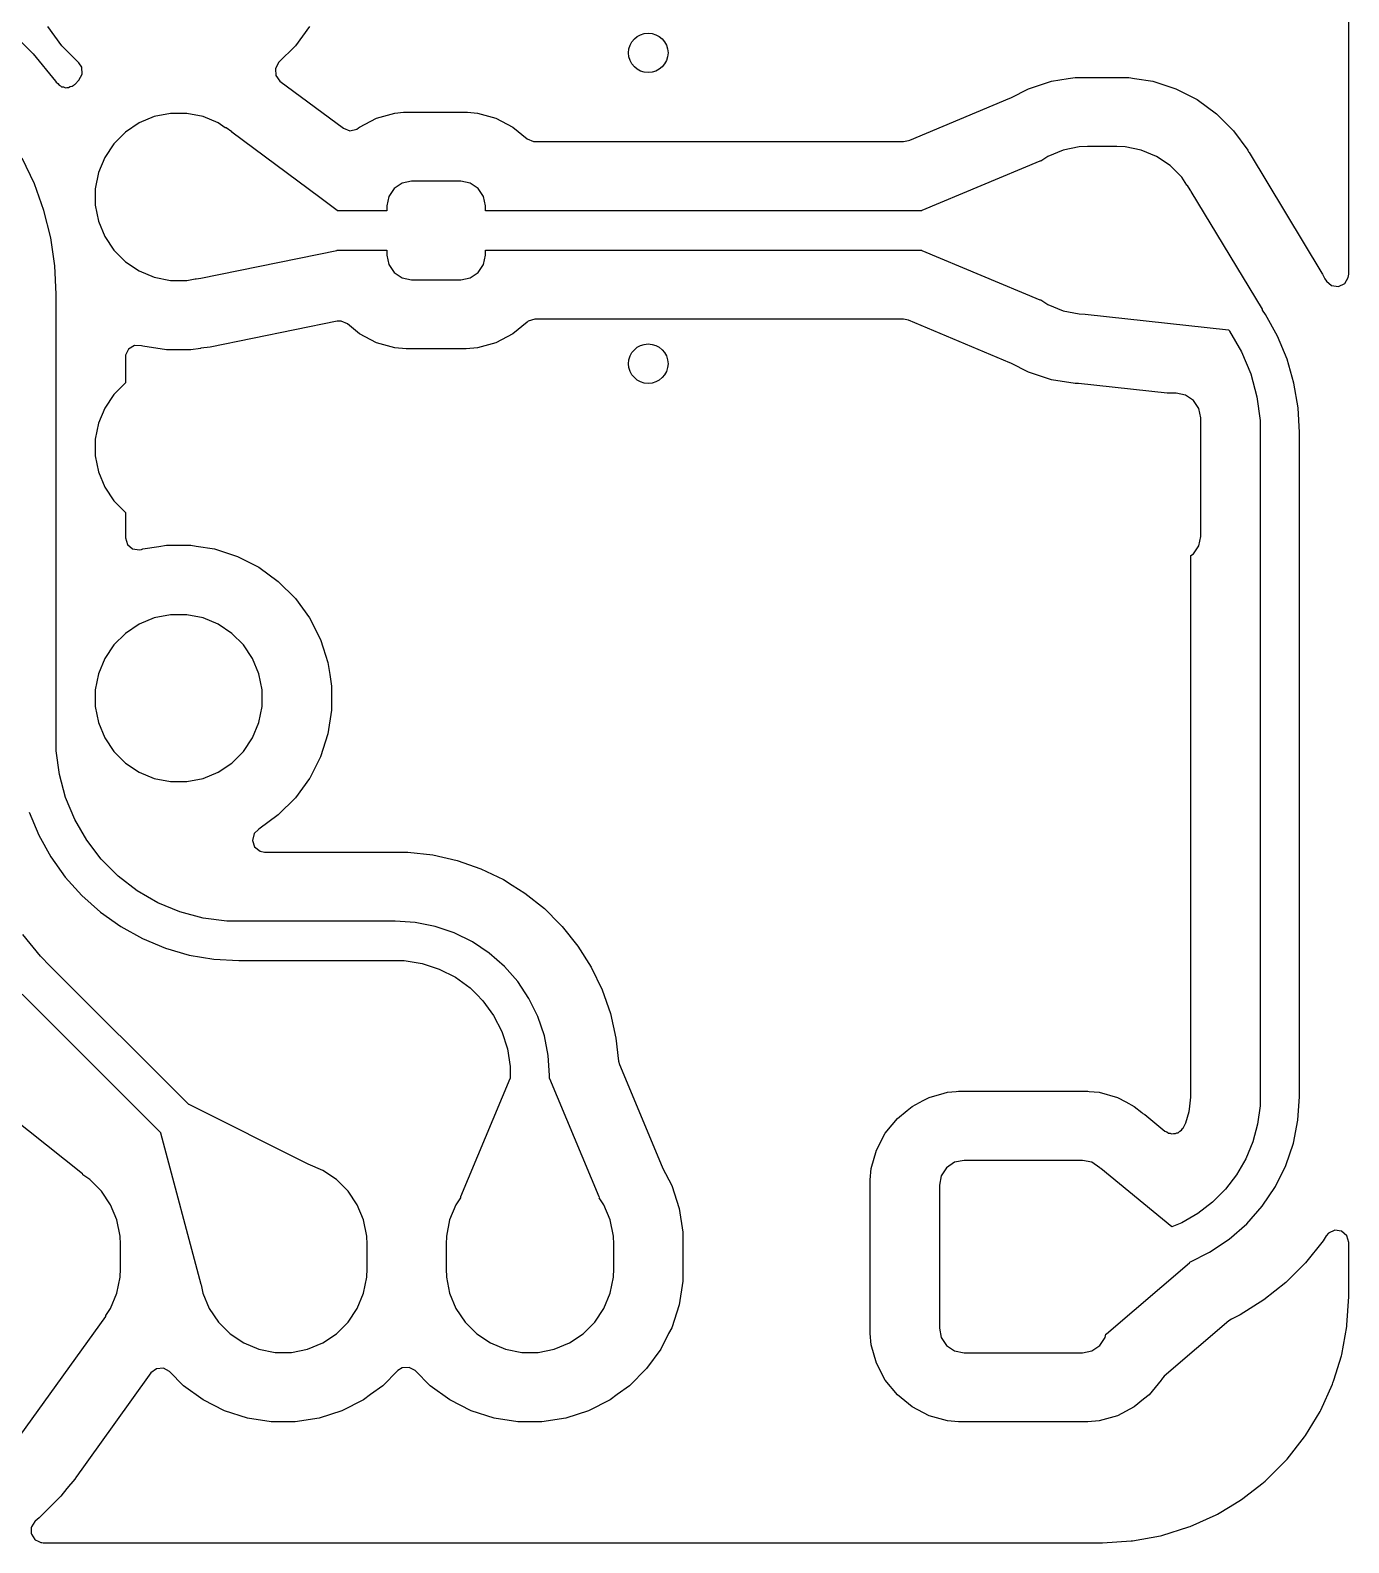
# Model space of a CAD drawing. Extents: x 86.9 to 125.9, y -129.9 to -70.9.
# Drawn here: x 112.54 to 125.9, y -129.9 to -114.57 of the extents above; entities that cross this region are included whole.
import ezdxf

# ---------------------------------------------------------------- set-up
doc = ezdxf.new("R2010")
doc.units = 0
doc.layers.add('BLACK', color=7, linetype='CONTINUOUS')

msp = doc.modelspace()

# ---------------------------------------------------------------- linework, layer by layer
at = {"layer": 'BLACK', "linetype": 'Continuous'}
for p, q in [((125.9005, -117.04434), (125.9005, -73.40375)), ((112.404573, -114.64868), (112.566661, -114.810771)), ((112.858345, -114.730083), (112.714894, -114.532639)), ((115.367104, -114.532642), (115.223661, -114.730076)), ((112.566661, -114.810771), (112.566669, -114.81078)), ((112.566669, -114.81078), (112.792381, -115.085815)), ((113.025996, -114.897734), (112.858345, -114.730083)), ((115.223657, -114.730081), (115.054348, -114.89939)), ((115.223661, -114.730076), (115.223657, -114.730081)), ((113.030581, -114.902319), (113.025996, -114.897734)), ((113.059082, -114.946666), (113.030581, -114.902319)), ((113.064066, -115.016358), (113.059082, -114.946666)), ((115.054348, -114.89939), (115.020863, -114.960713)), ((115.020863, -114.960713), (115.025847, -115.030405)), ((112.792381, -115.085815), (112.792396, -115.085836)), ((112.792396, -115.085836), (112.800589, -115.098099)), ((112.800589, -115.098099), (112.816755, -115.111608)), ((112.816755, -115.111608), (112.829381, -115.128476)), ((112.986553, -115.121458), (112.991372, -115.11689)), ((112.991372, -115.11689), (113.030581, -115.077681)), ((113.030581, -115.077681), (113.064066, -115.016358)), ((115.025847, -115.030405), (115.067719, -115.086338)), ((115.067719, -115.086338), (115.068061, -115.086594)), ((115.068061, -115.086594), (115.711617, -115.564903)), ((122.655815, -115.163096), (122.887924, -115.087679)), ((122.887924, -115.087679), (122.887926, -115.087678)), ((122.887926, -115.087678), (122.887928, -115.087678)), ((122.887928, -115.087678), (123.056625, -115.060959)), ((123.056625, -115.060959), (123.128973, -115.0495)), ((123.128973, -115.0495), (123.673027, -115.0495)), ((123.673027, -115.0495), (123.728907, -115.05835)), ((123.728907, -115.05835), (123.914073, -115.087678)), ((123.914073, -115.087678), (124.146188, -115.163097)), ((112.829381, -115.128476), (112.843026, -115.133565)), ((112.843026, -115.133565), (112.854201, -115.142905)), ((112.854201, -115.142905), (112.875106, -115.14553)), ((112.875106, -115.14553), (112.894845, -115.152893)), ((112.894845, -115.152893), (112.909077, -115.149797)), ((112.909077, -115.149797), (112.923526, -115.151612)), ((112.923526, -115.151612), (112.942531, -115.142519)), ((112.942531, -115.142519), (112.963118, -115.138041)), ((112.963118, -115.138041), (112.982998, -115.123158)), ((112.982998, -115.123158), (112.986553, -115.121458)), ((121.45083, -115.683997), (122.466815, -115.259004)), ((122.466815, -115.259004), (122.475258, -115.255094)), ((122.475258, -115.255094), (122.655813, -115.163097)), ((122.655813, -115.163097), (122.655814, -115.163096)), ((122.655814, -115.163096), (122.655815, -115.163096)), ((124.146188, -115.163097), (124.363643, -115.273896)), ((113.957685, -115.414093), (113.794258, -115.446601)), ((114.124315, -115.414093), (113.957685, -115.414093)), ((114.287742, -115.446601), (114.124315, -115.414093)), ((116.046594, -115.462763), (116.232448, -115.409583)), ((116.232448, -115.409583), (116.232449, -115.409582)), ((116.232449, -115.409582), (116.232452, -115.409582)), ((116.232452, -115.409582), (116.321338, -115.40168)), ((116.321338, -115.40168), (116.345862, -115.3995)), ((116.345862, -115.3995), (116.956138, -115.3995)), ((116.956138, -115.3995), (116.968401, -115.40059)), ((116.968401, -115.40059), (117.069549, -115.409582)), ((117.069549, -115.409582), (117.255406, -115.462762)), ((124.363643, -115.273896), (124.561077, -115.417339)), ((124.561077, -115.417339), (124.561082, -115.417343)), ((124.561082, -115.417343), (124.733657, -115.589918)), ((113.640313, -115.510367), (113.501766, -115.602941)), ((113.794258, -115.446601), (113.640313, -115.510367)), ((114.441687, -115.510367), (114.287742, -115.446601)), ((114.513969, -115.558663), (114.441687, -115.510367)), ((114.514415, -115.558397), (114.513969, -115.558663)), ((114.523099, -115.560581), (114.514415, -115.558397)), ((114.578844, -115.602011), (114.523099, -115.560581)), ((115.711617, -115.564903), (115.777165, -115.589094)), ((115.777165, -115.589094), (115.845386, -115.574007)), ((115.845386, -115.574007), (115.863944, -115.561484)), ((115.863944, -115.561484), (115.875248, -115.552267)), ((115.875248, -115.552267), (115.875249, -115.552266)), ((115.875249, -115.552266), (116.046594, -115.462763)), ((117.255406, -115.462762), (117.42675, -115.552265)), ((117.42675, -115.552265), (117.573104, -115.671602)), ((113.383941, -115.720766), (113.291367, -115.859313)), ((113.501766, -115.602941), (113.383941, -115.720766)), ((114.580234, -115.602941), (114.578844, -115.602011)), ((114.580641, -115.603347), (114.580234, -115.602941)), ((115.470533, -116.264741), (114.580641, -115.603347)), ((117.573104, -115.671602), (117.6375, -115.698711)), ((117.6375, -115.698711), (117.651465, -115.6995)), ((117.651465, -115.6995), (121.388878, -115.6995)), ((121.388878, -115.6995), (121.43673, -115.689895)), ((121.43673, -115.689895), (121.45083, -115.683997)), ((124.733657, -115.589918), (124.733661, -115.589923)), ((124.733661, -115.589923), (124.877102, -115.787353)), ((112.578675, -116.127877), (112.456126, -115.868764)), ((113.291367, -115.859313), (113.227601, -116.013258)), ((122.850313, -115.850367), (122.77993, -115.897395)), ((123.004258, -115.786601), (122.850313, -115.850367)), ((123.167685, -115.754093), (123.004258, -115.786601)), ((123.251, -115.75), (123.167685, -115.754093)), ((123.551, -115.75), (123.251, -115.75)), ((123.634315, -115.754093), (123.551, -115.75)), ((123.797742, -115.786601), (123.634315, -115.754093)), ((123.951687, -115.850367), (123.797742, -115.786601)), ((124.090234, -115.942941), (123.951687, -115.850367)), ((124.877102, -115.787353), (124.877109, -115.787366)), ((124.877109, -115.787366), (124.885289, -115.803418)), ((124.885289, -115.803418), (124.88965, -115.811261)), ((124.88965, -115.811261), (125.628706, -117.033924)), ((113.227601, -116.013258), (113.195093, -116.176685)), ((122.771028, -115.896487), (121.574518, -116.396994)), ((122.776273, -115.895605), (122.771028, -115.896487)), ((122.77993, -115.897395), (122.776273, -115.895605)), ((124.208059, -116.060766), (124.090234, -115.942941)), ((112.675237, -116.397754), (112.578675, -116.127877)), ((113.195093, -116.176685), (113.195093, -116.343315)), ((116.224223, -116.173223), (116.17003, -116.254329)), ((116.305329, -116.11903), (116.224223, -116.173223)), ((116.401, -116.1), (116.305329, -116.11903)), ((116.901, -116.1), (116.401, -116.1)), ((116.996671, -116.11903), (116.901, -116.1)), ((117.077777, -116.173223), (116.996671, -116.11903)), ((117.13197, -116.254329), (117.077777, -116.173223)), ((124.2606, -116.139398), (124.208059, -116.060766)), ((124.266044, -116.143404), (124.2606, -116.139398)), ((124.292307, -116.186851), (124.266044, -116.143404)), ((124.300633, -116.199313), (124.292307, -116.186851)), ((113.195093, -116.343315), (113.227601, -116.506742)), ((115.647801, -116.396491), (115.470533, -116.264741)), ((116.17003, -116.254329), (116.151, -116.35)), ((117.151, -116.35), (117.13197, -116.254329)), ((124.302362, -116.203486), (124.300633, -116.199313)), ((125.024939, -117.398885), (124.302362, -116.203486)), ((112.744881, -116.675796), (112.675237, -116.397754)), ((115.649095, -116.397608), (115.647801, -116.396491)), ((115.650086, -116.4), (115.649095, -116.397608)), ((116.151, -116.4), (115.650086, -116.4)), ((116.151, -116.35), (116.151, -116.4)), ((117.151, -116.4), (117.151, -116.35)), ((121.571533, -116.4), (117.151, -116.4)), ((121.574518, -116.396994), (121.571533, -116.4)), ((113.227601, -116.506742), (113.291367, -116.660687)), ((112.786937, -116.959325), (112.744881, -116.675796)), ((113.291367, -116.660687), (113.383941, -116.799234)), ((113.383941, -116.799234), (113.501766, -116.917059)), ((114.265045, -117.081841), (115.643151, -116.801903)), ((115.643151, -116.801903), (115.645974, -116.8)), ((115.645974, -116.8), (116.151, -116.8)), ((116.151, -116.8), (116.151, -116.85)), ((117.151, -116.85), (117.151, -116.8)), ((117.151, -116.8), (121.57056, -116.8)), ((121.57056, -116.8), (121.57076, -116.800484)), ((121.57076, -116.800484), (121.574518, -116.803005)), ((121.574518, -116.803005), (122.771025, -117.303511)), ((113.501766, -116.917059), (113.640313, -117.009633)), ((116.151, -116.85), (116.17003, -116.945671)), ((116.17003, -116.945671), (116.224223, -117.026777)), ((117.077777, -117.026777), (117.13197, -116.945671)), ((117.13197, -116.945671), (117.151, -116.85)), ((112.801, -117.24561), (112.786937, -116.959325)), ((113.640313, -117.009633), (113.794258, -117.073399)), ((113.794258, -117.073399), (113.957685, -117.105907)), ((113.957685, -117.105907), (114.124315, -117.105907)), ((114.124315, -117.105907), (114.209131, -117.089035)), ((114.209131, -117.089035), (114.209509, -117.089601)), ((114.209509, -117.089601), (114.218294, -117.091337)), ((114.218294, -117.091337), (114.265045, -117.081841)), ((116.224223, -117.026777), (116.305329, -117.08097)), ((116.305329, -117.08097), (116.401, -117.1)), ((116.401, -117.1), (116.901, -117.1)), ((116.901, -117.1), (116.996671, -117.08097)), ((116.996671, -117.08097), (117.077777, -117.026777)), ((125.628706, -117.033924), (125.633826, -117.042529)), ((125.633826, -117.042529), (125.633858, -117.042585)), ((125.633858, -117.042585), (125.633876, -117.042618)), ((125.633876, -117.042618), (125.650323, -117.076574)), ((125.650323, -117.076574), (125.658816, -117.091405)), ((125.658816, -117.091405), (125.673396, -117.113227)), ((125.85936, -117.136591), (125.896081, -117.077149)), ((125.896081, -117.077149), (125.9005, -117.04434)), ((112.801, -117.245611), (112.801, -117.24561)), ((112.801, -121.751471), (112.801, -117.245611)), ((125.673396, -117.113227), (125.727006, -117.158034)), ((125.727006, -117.158034), (125.796331, -117.166744)), ((125.796331, -117.166744), (125.85936, -117.136591)), ((122.771025, -117.303511), (122.77998, -117.303542)), ((122.77998, -117.303542), (122.780635, -117.303075)), ((122.780635, -117.303075), (122.850313, -117.349633)), ((122.850313, -117.349633), (123.004258, -117.413399)), ((123.004258, -117.413399), (123.167685, -117.445907)), ((125.025011, -117.399008), (125.024939, -117.398885)), ((125.026179, -117.407886), (125.025011, -117.399008)), ((125.025514, -117.408753), (125.026179, -117.407886)), ((125.056364, -117.452233), (125.025514, -117.408753)), ((115.647791, -117.520867), (114.358735, -117.782717)), ((115.686436, -117.519175), (115.647791, -117.520867)), ((115.750831, -117.546283), (115.686436, -117.519175)), ((115.875249, -117.647734), (115.750831, -117.546283)), ((117.573104, -117.528398), (117.426751, -117.647734)), ((117.584426, -117.520185), (117.573104, -117.528398)), ((117.651465, -117.5005), (117.584426, -117.520185)), ((121.38888, -117.5005), (117.651465, -117.5005)), ((121.436732, -117.510104), (121.38888, -117.5005)), ((122.466828, -117.940999), (121.436732, -117.510104)), ((123.167685, -117.445907), (123.230176, -117.448976)), ((123.230176, -117.448976), (124.680846, -117.608601)), ((125.178334, -117.672924), (125.056364, -117.452233)), ((116.046594, -117.737237), (115.875249, -117.647734)), ((117.426751, -117.647734), (117.255406, -117.737237)), ((124.680846, -117.608601), (124.684028, -117.607932)), ((124.684028, -117.607932), (124.692773, -117.61933)), ((124.692773, -117.61933), (124.813931, -117.829185)), ((125.274827, -117.905884), (125.178334, -117.672924)), ((113.503316, -117.864521), (113.5015, -117.885668)), ((113.534145, -117.801821), (113.503316, -117.864521)), ((113.593979, -117.765741), (113.534145, -117.801821)), ((113.663819, -117.767737), (113.593979, -117.765741)), ((113.677924, -117.772321), (113.663819, -117.767737)), ((113.918973, -117.8105), (113.677924, -117.772321)), ((113.918974, -117.8105), (113.918973, -117.8105)), ((114.163026, -117.8105), (113.918974, -117.8105)), ((114.163027, -117.8105), (114.163026, -117.8105)), ((114.262877, -117.794684), (114.163027, -117.8105)), ((114.266993, -117.794102), (114.262877, -117.794684)), ((114.358735, -117.782717), (114.266993, -117.794102)), ((116.232448, -117.790417), (116.046594, -117.737237)), ((116.345862, -117.8005), (116.232448, -117.790417)), ((116.34587, -117.8005), (116.345862, -117.8005)), ((116.95613, -117.8005), (116.34587, -117.8005)), ((116.956138, -117.8005), (116.95613, -117.8005)), ((117.069552, -117.790417), (116.956138, -117.8005)), ((117.255406, -117.737237), (117.069552, -117.790417)), ((124.813931, -117.829185), (124.906661, -118.053058)), ((113.5015, -117.885668), (113.5015, -118.143207)), ((122.475228, -117.944889), (122.466828, -117.940999)), ((122.655815, -118.036904), (122.475228, -117.944889)), ((125.34463, -118.148183), (125.274827, -117.905884)), ((113.5015, -118.143207), (113.383941, -118.260766)), ((122.887924, -118.112321), (122.655815, -118.036904)), ((123.128973, -118.1505), (122.887924, -118.112321)), ((123.128974, -118.1505), (123.128973, -118.1505)), ((123.148538, -118.1505), (123.128974, -118.1505)), ((123.1621, -118.151243), (123.148538, -118.1505)), ((124.059603, -118.25), (123.1621, -118.151243)), ((124.906661, -118.053058), (124.969375, -118.28712)), ((125.386865, -118.396774), (125.34463, -118.148183)), ((113.383941, -118.260766), (113.291367, -118.399313)), ((124.151, -118.25), (124.059603, -118.25)), ((124.246671, -118.26903), (124.151, -118.25)), ((124.327777, -118.323223), (124.246671, -118.26903)), ((124.38197, -118.404329), (124.327777, -118.323223)), ((124.969375, -118.28712), (125.001001, -118.527366)), ((113.291367, -118.399313), (113.227601, -118.553258)), ((124.401, -118.5), (124.38197, -118.404329)), ((125.400999, -118.648516), (125.386865, -118.396774)), ((113.227601, -118.553258), (113.195093, -118.716685)), ((124.401, -119.7), (124.401, -118.5)), ((125.001001, -118.527366), (125.001, -118.648525)), ((113.195093, -118.716685), (113.195093, -118.883315)), ((125.001, -118.648525), (125.001, -118.648528)), ((125.001, -118.648528), (125.001, -125.378251)), ((125.401, -118.648528), (125.400999, -118.648516)), ((125.401, -125.378251), (125.401, -118.648528)), ((113.195093, -118.883315), (113.227601, -119.046742)), ((113.227601, -119.046742), (113.291367, -119.200687)), ((113.291367, -119.200687), (113.383941, -119.339234)), ((113.383941, -119.339234), (113.5015, -119.456793)), ((113.5015, -119.456793), (113.5015, -119.71433)), ((113.5015, -119.71433), (113.521185, -119.781369)), ((124.38197, -119.795671), (124.401, -119.7)), ((113.521185, -119.781369), (113.573989, -119.827124)), ((113.573989, -119.827124), (113.643147, -119.837068)), ((113.643147, -119.837068), (113.663812, -119.832263)), ((113.663812, -119.832263), (113.677922, -119.827679)), ((113.677922, -119.827679), (113.838624, -119.802226)), ((113.838624, -119.802226), (113.918973, -119.7895)), ((113.918973, -119.7895), (114.163027, -119.7895)), ((114.163027, -119.7895), (114.218907, -119.79835)), ((114.218907, -119.79835), (114.404073, -119.827678)), ((114.404073, -119.827678), (114.636188, -119.903097)), ((124.327777, -119.876777), (124.38197, -119.795671)), ((114.636188, -119.903097), (114.853643, -120.013896)), ((114.853643, -120.013896), (115.051077, -120.157339)), ((124.3005, -119.895002), (124.327777, -119.876777)), ((124.3005, -125.372328), (124.3005, -119.895002)), ((115.051077, -120.157339), (115.051082, -120.157343)), ((115.051082, -120.157343), (115.223657, -120.329918)), ((115.223657, -120.329918), (115.223661, -120.329923)), ((115.223661, -120.329923), (115.367104, -120.527357)), ((113.640313, -120.590367), (113.501766, -120.682941)), ((113.794258, -120.526601), (113.640313, -120.590367)), ((113.957685, -120.494093), (113.794258, -120.526601)), ((114.124315, -120.494093), (113.957685, -120.494093)), ((114.287742, -120.526601), (114.124315, -120.494093)), ((114.441687, -120.590367), (114.287742, -120.526601)), ((114.580234, -120.682941), (114.441687, -120.590367)), ((115.367104, -120.527357), (115.477903, -120.744812)), ((113.501766, -120.682941), (113.383941, -120.800766)), ((114.698059, -120.800766), (114.580234, -120.682941)), ((115.477903, -120.744812), (115.477904, -120.744814)), ((115.477904, -120.744814), (115.477904, -120.744815)), ((115.477904, -120.744815), (115.505938, -120.831096)), ((113.291367, -120.939313), (113.227601, -121.093258)), ((113.383941, -120.800766), (113.291367, -120.939313)), ((114.790633, -120.939313), (114.698059, -120.800766)), ((114.854399, -121.093258), (114.790633, -120.939313)), ((115.505938, -120.831096), (115.553322, -120.976927)), ((113.227601, -121.093258), (113.195093, -121.256685)), ((114.886907, -121.256685), (114.854399, -121.093258)), ((115.553322, -120.976927), (115.572979, -121.101037)), ((115.572979, -121.101037), (115.5915, -121.217973)), ((115.5915, -121.217973), (115.5915, -121.462027)), ((113.195093, -121.256685), (113.195093, -121.423315)), ((114.886907, -121.423315), (114.886907, -121.256685)), ((113.195093, -121.423315), (113.227601, -121.586742)), ((114.854399, -121.586742), (114.886907, -121.423315)), ((115.5915, -121.462027), (115.553321, -121.703076)), ((113.227601, -121.586742), (113.291367, -121.740687)), ((114.790633, -121.740687), (114.854399, -121.586742)), ((115.553321, -121.703076), (115.477904, -121.935185)), ((112.800999, -121.872633), (112.801, -121.751474)), ((112.801, -121.751473), (112.801, -121.751471)), ((112.801, -121.751474), (112.801, -121.751473)), ((113.291367, -121.740687), (113.383941, -121.879234)), ((114.698059, -121.879234), (114.790633, -121.740687)), ((112.832625, -122.112879), (112.800999, -121.872633)), ((113.383941, -121.879234), (113.501766, -121.997059)), ((113.501766, -121.997059), (113.640313, -122.089633)), ((114.441687, -122.089633), (114.580234, -121.997059)), ((114.580234, -121.997059), (114.698059, -121.879234)), ((115.477904, -121.935185), (115.368872, -122.149174)), ((112.895339, -122.346941), (112.832625, -122.112879)), ((113.640313, -122.089633), (113.794258, -122.153399)), ((113.794258, -122.153399), (113.957685, -122.185907)), ((114.124315, -122.185907), (114.287742, -122.153399)), ((114.287742, -122.153399), (114.441687, -122.089633)), ((115.367104, -122.152642), (115.223661, -122.350076)), ((115.368872, -122.149174), (115.367104, -122.152642)), ((113.957685, -122.185907), (114.124315, -122.185907)), ((112.988069, -122.570815), (112.895339, -122.346941)), ((115.223657, -122.350081), (115.051082, -122.522656)), ((115.223661, -122.350076), (115.223657, -122.350081)), ((112.527172, -122.494115), (112.623666, -122.727075)), ((113.109227, -122.78067), (112.988069, -122.570815)), ((115.051077, -122.52266), (114.853639, -122.666106)), ((115.051082, -122.522656), (115.051077, -122.52266)), ((112.623666, -122.727075), (112.745636, -122.947766)), ((113.256741, -122.972914), (113.109227, -122.78067)), ((114.804983, -122.712991), (114.788189, -122.780812)), ((114.788189, -122.780812), (114.810727, -122.846947)), ((114.850383, -122.670112), (114.804983, -122.712991)), ((114.853639, -122.666106), (114.849487, -122.668651)), ((114.849487, -122.668651), (114.850383, -122.670112)), ((114.810727, -122.846947), (114.865443, -122.890398)), ((114.865443, -122.890398), (114.912075, -122.8995)), ((114.912075, -122.8995), (116.140503, -122.8995)), ((116.140503, -122.8995), (116.146629, -122.899499)), ((116.146629, -122.899499), (116.146633, -122.899499)), ((116.146633, -122.899499), (116.171686, -122.899499)), ((116.171686, -122.899499), (116.183961, -122.899499)), ((116.183961, -122.899499), (116.183979, -122.899494)), ((116.183979, -122.899494), (116.362595, -122.899494)), ((116.362595, -122.899494), (116.615512, -122.927994)), ((116.615512, -122.927994), (116.615522, -122.927996)), ((116.615522, -122.927996), (116.863663, -122.984633)), ((112.745636, -122.947766), (112.891549, -123.153413)), ((113.342373, -123.058546), (113.256741, -122.972914)), ((113.342421, -123.058579), (113.342373, -123.058546)), ((113.342422, -123.058578), (113.342421, -123.058579)), ((113.428094, -123.14425), (113.342422, -123.058578)), ((116.863663, -122.984633), (116.863672, -122.984636)), ((116.863672, -122.984636), (117.103912, -123.068701)), ((117.103912, -123.068701), (117.103919, -123.068704)), ((117.103919, -123.068704), (117.333243, -123.179142)), ((112.891549, -123.153413), (113.05957, -123.34143)), ((113.620337, -123.291763), (113.428094, -123.14425)), ((117.333243, -123.179142), (117.422161, -123.235014)), ((117.422161, -123.235014), (117.548759, -123.314562)), ((113.05957, -123.34143), (113.059579, -123.341421)), ((113.059579, -123.341421), (113.247594, -123.509442)), ((113.83019, -123.41292), (113.620337, -123.291763)), ((117.548759, -123.314562), (117.548762, -123.314564)), ((117.548762, -123.314564), (117.548766, -123.314567)), ((117.548766, -123.314567), (117.747764, -123.473263)), ((113.247594, -123.509442), (113.45324, -123.655354)), ((114.054063, -123.505649), (113.83019, -123.41292)), ((114.288123, -123.568363), (114.054063, -123.505649)), ((117.747764, -123.473263), (117.904533, -123.630032)), ((113.45324, -123.655354), (113.67393, -123.777324)), ((114.528368, -123.599989), (114.288123, -123.568363)), ((114.649526, -123.599988), (114.528368, -123.599989)), ((114.649526, -123.6), (114.649526, -123.599988)), ((114.649527, -123.6), (114.649526, -123.6)), ((114.649529, -123.6), (114.649527, -123.6)), ((116.235315, -123.6), (114.649529, -123.6)), ((116.235317, -123.6), (116.235315, -123.6)), ((116.43968, -123.613391), (116.235317, -123.599994)), ((116.235317, -123.599994), (116.235317, -123.6)), ((116.640546, -123.653347), (116.43968, -123.613391)), ((116.834478, -123.71918), (116.640546, -123.653347)), ((117.904533, -123.630032), (117.904636, -123.630145)), ((117.904636, -123.630145), (117.927741, -123.65325)), ((117.927741, -123.65325), (118.086434, -123.852245)), ((112.639221, -123.955371), (112.462695, -123.734013)), ((113.67393, -123.777324), (113.906889, -123.873816)), ((117.018158, -123.809762), (116.834478, -123.71918)), ((117.188444, -123.923544), (117.018158, -123.809762)), ((118.086434, -123.852245), (118.221852, -124.06776)), ((112.739322, -124.055472), (112.639221, -123.955371)), ((113.906889, -123.873816), (114.149187, -123.943619)), ((114.149187, -123.943619), (114.397776, -123.985853)), ((114.397776, -123.985853), (114.649242, -123.999971)), ((114.649242, -123.999971), (114.649529, -124)), ((114.649529, -124), (114.649532, -124)), ((114.649532, -124), (116.235313, -124)), ((116.235313, -124), (116.235315, -124)), ((116.235315, -124), (116.235376, -123.999994)), ((116.235376, -123.999994), (116.327055, -123.999995)), ((116.327055, -123.999995), (116.508279, -124.028699)), ((117.342421, -124.058579), (117.188444, -123.923544)), ((112.739319, -124.055475), (112.739322, -124.055472)), ((112.739322, -124.055478), (112.739319, -124.055475)), ((114.142877, -125.459033), (112.739322, -124.055478)), ((116.508279, -124.028699), (116.682782, -124.0854)), ((116.682782, -124.0854), (116.846267, -124.1687)), ((117.342446, -124.058614), (117.342421, -124.058579)), ((117.477452, -124.21256), (117.342446, -124.058614)), ((118.221852, -124.06776), (118.33229, -124.297084)), ((116.846267, -124.1687), (116.994708, -124.27655)), ((116.994708, -124.27655), (117.059579, -124.341421)), ((117.591233, -124.382845), (117.477452, -124.21256)), ((118.33229, -124.297084), (118.332291, -124.297086)), ((118.332291, -124.297086), (118.416359, -124.537334)), ((112.456479, -124.338319), (113.858519, -125.740359)), ((117.059579, -124.341421), (117.059574, -124.341426)), ((117.059574, -124.341426), (117.124446, -124.406296)), ((117.124446, -124.406296), (117.232294, -124.554737)), ((117.681815, -124.566525), (117.591233, -124.382845)), ((117.232294, -124.554737), (117.315594, -124.71822)), ((117.747647, -124.760456), (117.681815, -124.566525)), ((118.416359, -124.537334), (118.472998, -124.785479)), ((117.315594, -124.71822), (117.372295, -124.892722)), ((117.787603, -124.961321), (117.747647, -124.760456)), ((117.372295, -124.892722), (117.401, -125.073946)), ((118.472998, -124.785479), (118.473, -124.78549)), ((118.473, -124.78549), (118.499416, -125.01991)), ((117.401, -125.073946), (117.401, -125.165683)), ((117.801, -125.165683), (117.787603, -124.961321)), ((118.499416, -125.01991), (118.508241, -125.053877)), ((118.508241, -125.053877), (118.942001, -126.090822)), ((117.397994, -125.198518), (116.897559, -126.394858)), ((117.400515, -125.19476), (117.397994, -125.198518)), ((117.401, -125.194559), (117.400515, -125.19476)), ((117.401, -125.165683), (117.401, -125.165685)), ((117.401, -125.165685), (117.401, -125.194559)), ((117.801, -125.165685), (117.801, -125.165683)), ((117.801, -125.195532), (117.801, -125.165685)), ((117.804006, -125.198517), (117.801, -125.195532)), ((118.304443, -126.39486), (117.804006, -125.198517)), ((121.587963, -125.418389), (121.646595, -125.387762)), ((121.646595, -125.387762), (121.801155, -125.343537)), ((121.801155, -125.343537), (121.832448, -125.334583)), ((121.832448, -125.334583), (121.832449, -125.334582)), ((121.832449, -125.334582), (121.832452, -125.334582)), ((121.832452, -125.334582), (121.921338, -125.32668)), ((121.921338, -125.32668), (121.945862, -125.3245)), ((121.945862, -125.3245), (123.256138, -125.3245)), ((123.256138, -125.3245), (123.268401, -125.32559)), ((123.268401, -125.32559), (123.369549, -125.334582)), ((123.369549, -125.334582), (123.555404, -125.387762)), ((123.555404, -125.387762), (123.555406, -125.387762)), ((123.555406, -125.387762), (123.555406, -125.387763)), ((123.555406, -125.387763), (123.641079, -125.432514)), ((124.287854, -125.506791), (124.299903, -125.384485)), ((124.299903, -125.384485), (124.3005, -125.372328)), ((125.001, -125.378251), (125.00102, -125.378454)), ((125.00102, -125.378454), (125.001018, -125.471432)), ((125.385428, -125.616043), (125.40102, -125.378257)), ((125.401, -125.378255), (125.401, -125.378251)), ((125.401, -125.378257), (125.401, -125.378255)), ((125.40102, -125.378257), (125.401, -125.378257)), ((114.146936, -125.459325), (114.142877, -125.459033)), ((115.35433, -126.064329), (114.146936, -125.459325)), ((121.325429, -125.599428), (121.423912, -125.519126)), ((121.423912, -125.519126), (121.475249, -125.477266)), ((121.475249, -125.477266), (121.587963, -125.418389)), ((123.641079, -125.432514), (123.726753, -125.477267)), ((123.726753, -125.477267), (123.802768, -125.539249)), ((123.802768, -125.539249), (123.814434, -125.547683)), ((124.249152, -125.642569), (124.283113, -125.530621)), ((124.283113, -125.530621), (124.287854, -125.506791)), ((125.001018, -125.471432), (124.976686, -125.656212)), ((113.065437, -126.162025), (112.337141, -125.580576)), ((121.203266, -125.749249), (121.271947, -125.665019)), ((121.271947, -125.665019), (121.325429, -125.599428)), ((123.814434, -125.547683), (123.834948, -125.56077)), ((123.834948, -125.56077), (123.834954, -125.560775)), ((123.834954, -125.560775), (124.03801, -125.727903)), ((124.222792, -125.696536), (124.226168, -125.690617)), ((124.226168, -125.690617), (124.239851, -125.665019)), ((124.239851, -125.665019), (124.249152, -125.642569)), ((124.976686, -125.656212), (124.928445, -125.836235)), ((125.338933, -125.849759), (125.385428, -125.616043)), ((113.858519, -125.740359), (113.85788, -125.741901)), ((113.85788, -125.741901), (113.858269, -125.744894)), ((113.858269, -125.744894), (114.264104, -127.278622)), ((121.113763, -125.920594), (121.203266, -125.749249)), ((124.03801, -125.727903), (124.057468, -125.736199)), ((124.057468, -125.736199), (124.074514, -125.748725)), ((124.074514, -125.748725), (124.088964, -125.749629)), ((124.088964, -125.749629), (124.102281, -125.755308)), ((124.102281, -125.755308), (124.123135, -125.751767)), ((124.123135, -125.751767), (124.144247, -125.753089)), ((124.144247, -125.753089), (124.156893, -125.746036)), ((124.156893, -125.746036), (124.171165, -125.743614)), ((124.171165, -125.743614), (124.186794, -125.729362)), ((124.186794, -125.729362), (124.20527, -125.719059)), ((124.20527, -125.719059), (124.219844, -125.699224)), ((124.219844, -125.699224), (124.222792, -125.696536)), ((124.928445, -125.836235), (124.85712, -126.008421)), ((121.060583, -126.106448), (121.113763, -125.920594)), ((125.262331, -126.075407), (125.338933, -125.849759)), ((115.501687, -126.125367), (115.35433, -126.064329)), ((115.640234, -126.217941), (115.501687, -126.125367)), ((118.942001, -126.090822), (118.945911, -126.099264)), ((118.945911, -126.099264), (119.037906, -126.279817)), ((121.0505, -126.219862), (121.060583, -126.106448)), ((121.824223, -126.098223), (121.77003, -126.179329)), ((121.905329, -126.04403), (121.824223, -126.098223)), ((122.001, -126.025), (121.905329, -126.04403)), ((123.201, -126.025), (122.001, -126.025)), ((123.296671, -126.04403), (123.201, -126.025)), ((123.377777, -126.098223), (123.296671, -126.04403)), ((123.381616, -126.103968), (123.377777, -126.098223)), ((123.386605, -126.105489), (123.381616, -126.103968)), ((124.107106, -126.698513), (123.386605, -126.105489)), ((124.85712, -126.008421), (124.763931, -126.169825)), ((125.156933, -126.289127), (125.262331, -126.075407)), ((113.069413, -126.168047), (113.065437, -126.162025)), ((113.06912, -126.170424), (113.069413, -126.168047)), ((113.140234, -126.217941), (113.06912, -126.170424)), ((113.258059, -126.335766), (113.140234, -126.217941)), ((115.758059, -126.335766), (115.640234, -126.217941)), ((119.037906, -126.279817), (119.037906, -126.279818)), ((119.037906, -126.279818), (119.113322, -126.511926)), ((121.0505, -127.780138), (121.0505, -126.219862)), ((121.77003, -126.179329), (121.751, -126.275)), ((121.751, -126.275), (121.751, -127.725)), ((124.763931, -126.169825), (124.650472, -126.317686)), ((125.024541, -126.487261), (125.156933, -126.289127)), ((113.350633, -126.474313), (113.258059, -126.335766)), ((115.850633, -126.474313), (115.758059, -126.335766)), ((116.898021, -126.40449), (116.851367, -126.474313)), ((116.897559, -126.394858), (116.897528, -126.403813)), ((116.897528, -126.403813), (116.898021, -126.40449)), ((118.303524, -126.403807), (118.305308, -126.400343)), ((118.350633, -126.474313), (118.303524, -126.403807)), ((118.305308, -126.400343), (118.304443, -126.39486)), ((124.518703, -126.449485), (124.370846, -126.562939)), ((124.584519, -126.383669), (124.518703, -126.449485)), ((124.584579, -126.383579), (124.584519, -126.383669)), ((124.650472, -126.317686), (124.584579, -126.383579)), ((113.414399, -126.628258), (113.350633, -126.474313)), ((115.914399, -126.628258), (115.850633, -126.474313)), ((116.851367, -126.474313), (116.787601, -126.628258)), ((118.414399, -126.628258), (118.350633, -126.474313)), ((119.113322, -126.511926), (119.113322, -126.511927)), ((119.113322, -126.511927), (119.1515, -126.752973)), ((124.370846, -126.562939), (124.209445, -126.656123)), ((124.867421, -126.666421), (125.024541, -126.487261)), ((113.446907, -126.791685), (113.414399, -126.628258)), ((115.946907, -126.791685), (115.914399, -126.628258)), ((116.787601, -126.628258), (116.755093, -126.791685)), ((118.446907, -126.791685), (118.414399, -126.628258)), ((119.1515, -126.752973), (119.1515, -127.247026)), ((124.209445, -126.656123), (124.107106, -126.698513)), ((124.688278, -126.823554), (124.867436, -126.666436)), ((124.867436, -126.666436), (124.867421, -126.666421)), ((125.695297, -126.761489), (125.671507, -126.789229)), ((125.758853, -126.732464), (125.695297, -126.761489)), ((125.828011, -126.742408), (125.758853, -126.732464)), ((125.880815, -126.788163), (125.828011, -126.742408)), ((113.451, -126.875), (113.446907, -126.791685)), ((113.451, -127.125), (113.451, -126.875)), ((115.951, -126.875), (115.946907, -126.791685)), ((115.951, -127.125), (115.951, -126.875)), ((116.755093, -126.791685), (116.751, -126.875)), ((116.751, -126.875), (116.751, -127.125)), ((118.451, -126.875), (118.446907, -126.791685)), ((118.451, -127.125), (118.451, -126.875)), ((124.490144, -126.955942), (124.688278, -126.823554)), ((125.639539, -126.840106), (125.462909, -127.061591)), ((125.671507, -126.789229), (125.639539, -126.840106)), ((125.9005, -126.855202), (125.880815, -126.788163)), ((125.9005, -127.396249), (125.9005, -126.855202)), ((123.446163, -127.782604), (124.284824, -127.06347)), ((124.284824, -127.06347), (124.288874, -127.055483)), ((124.288822, -127.055221), (124.490144, -126.955942)), ((124.288874, -127.055483), (124.288822, -127.055221)), ((125.462909, -127.061591), (125.399084, -127.125416)), ((113.414399, -127.371742), (113.446907, -127.208315)), ((113.446907, -127.208315), (113.451, -127.125)), ((115.914399, -127.371742), (115.946907, -127.208315)), ((115.946907, -127.208315), (115.951, -127.125)), ((116.751, -127.125), (116.755093, -127.208315)), ((116.755093, -127.208315), (116.787601, -127.371742)), ((118.414399, -127.371742), (118.446907, -127.208315)), ((118.446907, -127.208315), (118.451, -127.125)), ((125.362765, -127.161765), (125.262606, -127.261923)), ((125.399048, -127.125482), (125.362765, -127.161764)), ((125.362765, -127.161764), (125.362765, -127.161765)), ((125.399084, -127.125416), (125.399048, -127.125482)), ((113.350633, -127.525687), (113.414399, -127.371742)), ((114.264104, -127.278622), (114.269533, -127.285743)), ((114.269533, -127.285743), (114.270522, -127.285876)), ((114.270522, -127.285876), (114.287601, -127.371742)), ((114.287601, -127.371742), (114.351367, -127.525687)), ((115.850633, -127.525687), (115.914399, -127.371742)), ((116.787601, -127.371742), (116.851367, -127.525687)), ((118.350633, -127.525687), (118.414399, -127.371742)), ((119.1515, -127.247026), (119.113402, -127.487568)), ((125.262606, -127.261923), (125.041119, -127.438552)), ((113.303173, -127.596716), (113.350633, -127.525687)), ((114.351367, -127.525687), (114.443941, -127.664234)), ((115.758059, -127.664234), (115.850633, -127.525687)), ((116.851367, -127.525687), (116.943941, -127.664234)), ((118.258059, -127.664234), (118.350633, -127.525687)), ((119.113321, -127.488076), (119.037904, -127.720185)), ((119.113402, -127.487568), (119.113321, -127.488076)), ((125.041119, -127.438552), (124.801249, -127.589271)), ((125.882729, -127.693794), (125.900274, -127.403736)), ((125.900274, -127.403736), (125.9005, -127.396249)), ((112.435778, -128.812641), (113.301457, -127.606005)), ((113.301457, -127.606005), (113.303495, -127.597286)), ((113.303495, -127.597286), (113.303173, -127.596716)), ((114.443941, -127.664234), (114.561766, -127.782059)), ((115.640234, -127.782059), (115.758059, -127.664234)), ((116.943941, -127.664234), (117.061766, -127.782059)), ((118.140234, -127.782059), (118.258059, -127.664234)), ((124.684471, -127.650134), (124.0288, -128.212358)), ((124.711383, -127.632547), (124.684471, -127.650134)), ((124.801249, -127.589271), (124.711383, -127.632547)), ((114.561766, -127.782059), (114.700313, -127.874633)), ((115.501687, -127.874633), (115.640234, -127.782059)), ((117.061766, -127.782059), (117.200313, -127.874633)), ((118.001687, -127.874633), (118.140234, -127.782059)), ((119.007357, -127.780138), (118.927104, -127.937642)), ((119.037904, -127.720185), (119.007357, -127.780138)), ((121.060583, -127.893552), (121.0505, -127.780138)), ((121.751, -127.725), (121.77003, -127.820671)), ((121.77003, -127.820671), (121.824223, -127.901777)), ((123.377777, -127.901777), (123.43197, -127.820671)), ((123.43197, -127.820671), (123.43899, -127.785382)), ((123.43899, -127.785382), (123.446163, -127.782604)), ((125.82922, -127.990798), (125.880924, -127.708659)), ((125.880924, -127.708659), (125.882729, -127.693794)), ((114.700313, -127.874633), (114.854258, -127.938399)), ((114.854258, -127.938399), (115.017685, -127.970907)), ((115.017685, -127.970907), (115.184315, -127.970907)), ((115.184315, -127.970907), (115.347742, -127.938399)), ((115.347742, -127.938399), (115.501687, -127.874633)), ((117.200313, -127.874633), (117.354258, -127.938399)), ((117.354258, -127.938399), (117.517685, -127.970907)), ((117.517685, -127.970907), (117.684315, -127.970907)), ((117.684315, -127.970907), (117.847742, -127.938399)), ((117.847742, -127.938399), (118.001687, -127.874633)), ((118.927104, -127.937642), (118.783661, -128.135076)), ((121.113763, -128.079406), (121.060583, -127.893552)), ((121.824223, -127.901777), (121.905329, -127.95597)), ((121.905329, -127.95597), (122.001, -127.975)), ((122.001, -127.975), (123.201, -127.975)), ((123.201, -127.975), (123.296671, -127.95597)), ((123.296671, -127.95597), (123.377777, -127.901777)), ((125.825637, -128.005335), (125.82922, -127.990798)), ((113.815982, -128.135232), (113.760048, -128.177103)), ((113.885674, -128.130248), (113.815982, -128.135232)), ((113.946993, -128.16373), (113.885674, -128.130248)), ((116.307666, -128.126918), (116.263319, -128.155419)), ((116.377358, -128.121934), (116.307666, -128.126918)), ((116.438681, -128.155419), (116.377358, -128.121934)), ((118.783657, -128.135081), (118.611082, -128.307656)), ((118.783661, -128.135076), (118.783657, -128.135081)), ((121.203266, -128.250751), (121.113763, -128.079406)), ((125.749162, -128.250751), (125.825637, -128.005335)), ((113.758562, -128.179131), (113.385233, -128.699499)), ((113.760048, -128.177103), (113.758562, -128.179131)), ((114.090917, -128.307655), (113.946993, -128.16373)), ((116.263319, -128.155419), (116.111082, -128.307656)), ((116.590917, -128.307655), (116.438681, -128.155419)), ((121.325429, -128.400571), (121.203266, -128.250751)), ((123.998734, -128.250752), (123.876572, -128.400571)), ((123.999608, -128.249078), (123.998734, -128.250752)), ((124.000947, -128.247393), (123.999608, -128.249078)), ((124.002193, -128.245503), (124.000947, -128.247393)), ((124.002362, -128.245614), (124.002193, -128.245503)), ((124.0288, -128.212358), (124.002362, -128.245614)), ((125.617273, -128.554743), (125.735, -128.293163)), ((125.735, -128.293163), (125.740307, -128.279167)), ((125.740307, -128.279167), (125.749162, -128.250751)), ((114.288361, -128.451106), (114.090917, -128.307655)), ((114.505815, -128.561904), (114.288361, -128.451106)), ((115.913639, -128.451106), (115.696185, -128.561904)), ((115.986775, -128.39797), (115.913639, -128.451106)), ((116.111077, -128.30766), (115.986775, -128.39797)), ((116.111082, -128.307656), (116.111077, -128.30766)), ((116.788361, -128.451106), (116.590917, -128.307655)), ((117.005815, -128.561904), (116.788361, -128.451106)), ((118.413639, -128.451106), (118.196185, -128.561904)), ((118.486775, -128.39797), (118.413639, -128.451106)), ((118.611077, -128.30766), (118.486775, -128.39797)), ((118.611082, -128.307656), (118.611077, -128.30766)), ((121.475249, -128.522734), (121.325429, -128.400571)), ((123.820948, -128.445926), (123.726751, -128.522734)), ((123.876572, -128.400571), (123.820948, -128.445926)), ((114.737924, -128.637321), (114.505815, -128.561904)), ((115.696185, -128.561904), (115.464076, -128.637321)), ((117.237924, -128.637321), (117.005815, -128.561904)), ((118.196185, -128.561904), (117.964076, -128.637321)), ((121.646594, -128.612237), (121.475249, -128.522734)), ((123.726751, -128.522734), (123.555406, -128.612237)), ((125.461925, -128.813465), (125.61032, -128.567989)), ((125.61032, -128.567989), (125.617273, -128.554743)), ((113.385233, -128.699499), (113.127371, -129.058924)), ((114.978973, -128.6755), (114.737924, -128.637321)), ((114.978974, -128.6755), (114.978973, -128.6755)), ((115.223026, -128.6755), (114.978974, -128.6755)), ((115.223027, -128.6755), (115.223026, -128.6755)), ((115.464076, -128.637321), (115.223027, -128.6755)), ((117.478973, -128.6755), (117.237924, -128.637321)), ((117.478974, -128.6755), (117.478973, -128.6755)), ((117.723026, -128.6755), (117.478974, -128.6755)), ((117.723027, -128.6755), (117.723026, -128.6755)), ((117.964076, -128.637321), (117.723027, -128.6755)), ((121.832448, -128.665417), (121.646594, -128.612237)), ((121.945862, -128.6755), (121.832448, -128.665417)), ((121.94587, -128.6755), (121.945862, -128.6755)), ((123.25613, -128.6755), (121.94587, -128.6755)), ((123.256138, -128.6755), (123.25613, -128.6755)), ((123.369552, -128.665417), (123.256138, -128.6755)), ((123.555406, -128.612237), (123.369552, -128.665417)), ((125.276527, -129.051573), (125.453427, -128.825776)), ((125.453427, -128.825776), (125.461925, -128.813465)), ((113.127371, -129.058924), (113.042631, -129.177039)), ((125.063782, -129.265596), (125.266597, -129.062781)), ((125.266597, -129.062781), (125.276527, -129.051573)), ((113.027021, -129.201443), (113.008138, -129.22512)), ((113.040416, -129.180128), (113.027021, -129.201443)), ((113.042631, -129.17704), (113.040416, -129.180128)), ((113.042631, -129.177039), (113.042631, -129.17704)), ((112.90861, -129.349909), (112.845607, -129.428904)), ((112.944913, -129.304393), (112.90861, -129.349909)), ((112.947085, -129.301746), (112.944913, -129.304393)), ((112.987664, -129.253656), (112.947085, -129.301746)), ((112.987667, -129.253651), (112.987664, -129.253656)), ((113.006283, -129.227703), (112.987667, -129.253651)), ((113.006311, -129.227666), (113.006283, -129.227703)), ((113.008138, -129.22512), (113.006311, -129.227666)), ((124.856802, -129.428904), (125.019107, -129.301746)), ((125.019107, -129.301746), (125.052574, -129.275526)), ((125.052574, -129.275526), (125.063782, -129.265596)), ((112.845607, -129.428904), (112.742736, -129.531763)), ((124.697284, -129.531763), (124.814463, -129.460926)), ((124.814463, -129.460926), (124.826783, -129.452422)), ((124.826783, -129.452422), (124.856802, -129.428904)), ((112.627897, -129.646583), (112.584983, -129.681804)), ((112.677597, -129.596879), (112.627897, -129.646583)), ((112.677787, -129.596705), (112.677597, -129.596879)), ((112.742736, -129.531764), (112.677787, -129.596705)), ((112.742736, -129.531763), (112.742735, -129.531764)), ((112.742735, -129.531764), (112.742736, -129.531764)), ((124.294169, -129.733997), (124.555737, -129.616275)), ((124.555737, -129.616275), (124.568996, -129.609316)), ((124.568996, -129.609316), (124.697284, -129.531763)), ((112.548182, -129.740914), (112.546365, -129.743925)), ((112.546365, -129.743925), (112.547255, -129.775573)), ((112.547255, -129.775573), (112.546408, -129.807241)), ((112.546408, -129.807241), (112.548231, -129.81025)), ((112.548276, -129.737397), (112.548182, -129.740914)), ((112.548231, -129.81025), (112.548329, -129.813767)), ((112.566108, -129.711218), (112.548276, -129.737397)), ((112.548329, -129.813767), (112.566196, -129.839919)), ((112.582471, -129.684108), (112.566108, -129.711218)), ((112.584983, -129.681804), (112.582471, -129.684108)), ((123.70966, -129.879923), (123.991799, -129.828219)), ((123.991799, -129.828219), (124.006337, -129.824635)), ((124.006337, -129.824635), (124.280168, -129.739306)), ((124.280168, -129.739306), (124.294169, -129.733997)), ((112.566196, -129.839919), (112.582598, -129.867008)), ((112.582598, -129.867008), (112.585758, -129.868554)), ((112.585758, -129.868554), (112.587742, -129.871459)), ((112.587742, -129.871459), (112.616915, -129.883802)), ((112.616915, -129.883802), (112.645355, -129.897722)), ((112.645355, -129.897722), (112.65093, -129.898195)), ((112.65093, -129.898195), (112.652088, -129.898686)), ((112.652088, -129.898686), (112.65361, -129.898423)), ((112.65361, -129.898423), (112.666277, -129.8995)), ((112.666277, -129.8995), (123.397249, -129.8995)), ((123.397249, -129.8995), (123.404736, -129.899274)), ((123.404736, -129.899274), (123.694795, -129.881728)), ((123.694795, -129.881728), (123.70966, -129.879923))]:
    msp.add_line(p, q, dxfattribs=at)
at = {"layer": 'BLACK'}
for centre in [(118.801, -114.8), (118.801, -117.95)]:
    msp.add_circle(centre, 0.2, dxfattribs=at)

doc.saveas('drawing.dxf')
